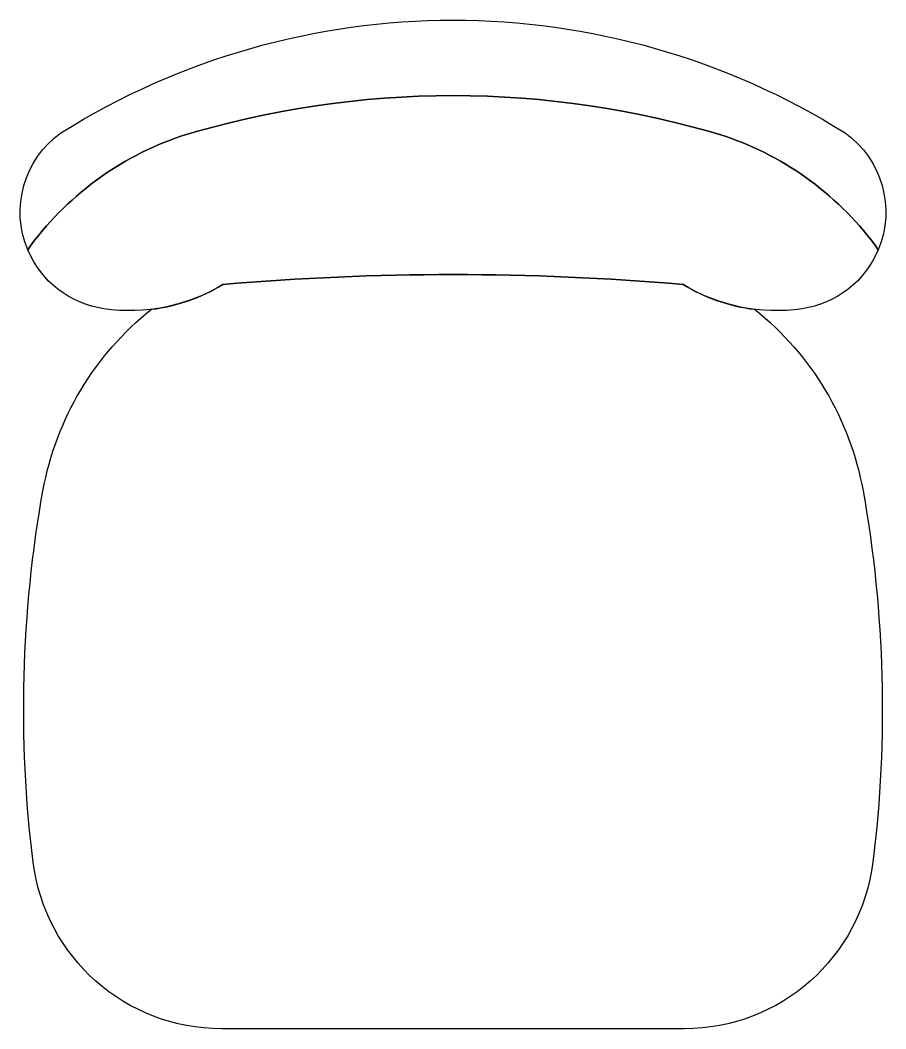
# Model space of a CAD drawing. Header units: millimetres. Extents: x -237 to 237, y -277 to 277.
import ezdxf

# ---------------------------------------------------------------- set-up
doc = ezdxf.new("R2010")
doc.units = ezdxf.units.MM
doc.header["$LTSCALE"] = 0.001

msp = doc.modelspace()

# ---------------------------------------------------------------- linework, layer by layer
for points in [[(-233.3, 150.8, -0.348548), (-215.1, 214.9, -0.287758), (215.1, 214.9, -0.348548), (233.3, 150.8, 0.156842), (149.3, 213.1, 0.149131), (-149.3, 213.1, 0.156842), (-233.3, 150.8)], [(-233.3, 150.8, -0.156842), (-149.3, 213.1, -0.149131), (149.3, 213.1, -0.156842), (233.3, 150.8, -0.263845), (191.5, 118.4, -0.174276), (126.2, 131.7, 0.043462), (-126.2, 131.7, -0.174276), (-191.5, 118.4, -0.263845), (-233.3, 150.8)], [(-224.9, 18.5, -0.182291), (-165.4, 118.1, 0.106505), (-126.2, 131.7, -0.043462), (126.2, 131.7, 0.106505), (165.4, 118.1, -0.182291), (224.9, 18.5, -0.075111), (230.3, -185.3, -0.378315), (126.9, -276.8), (-126.9, -276.8, -0.378315), (-230.3, -185.3, -0.075111), (-224.9, 18.5)]]:
    msp.add_lwpolyline(points, format="xyb")

doc.saveas('drawing.dxf')
